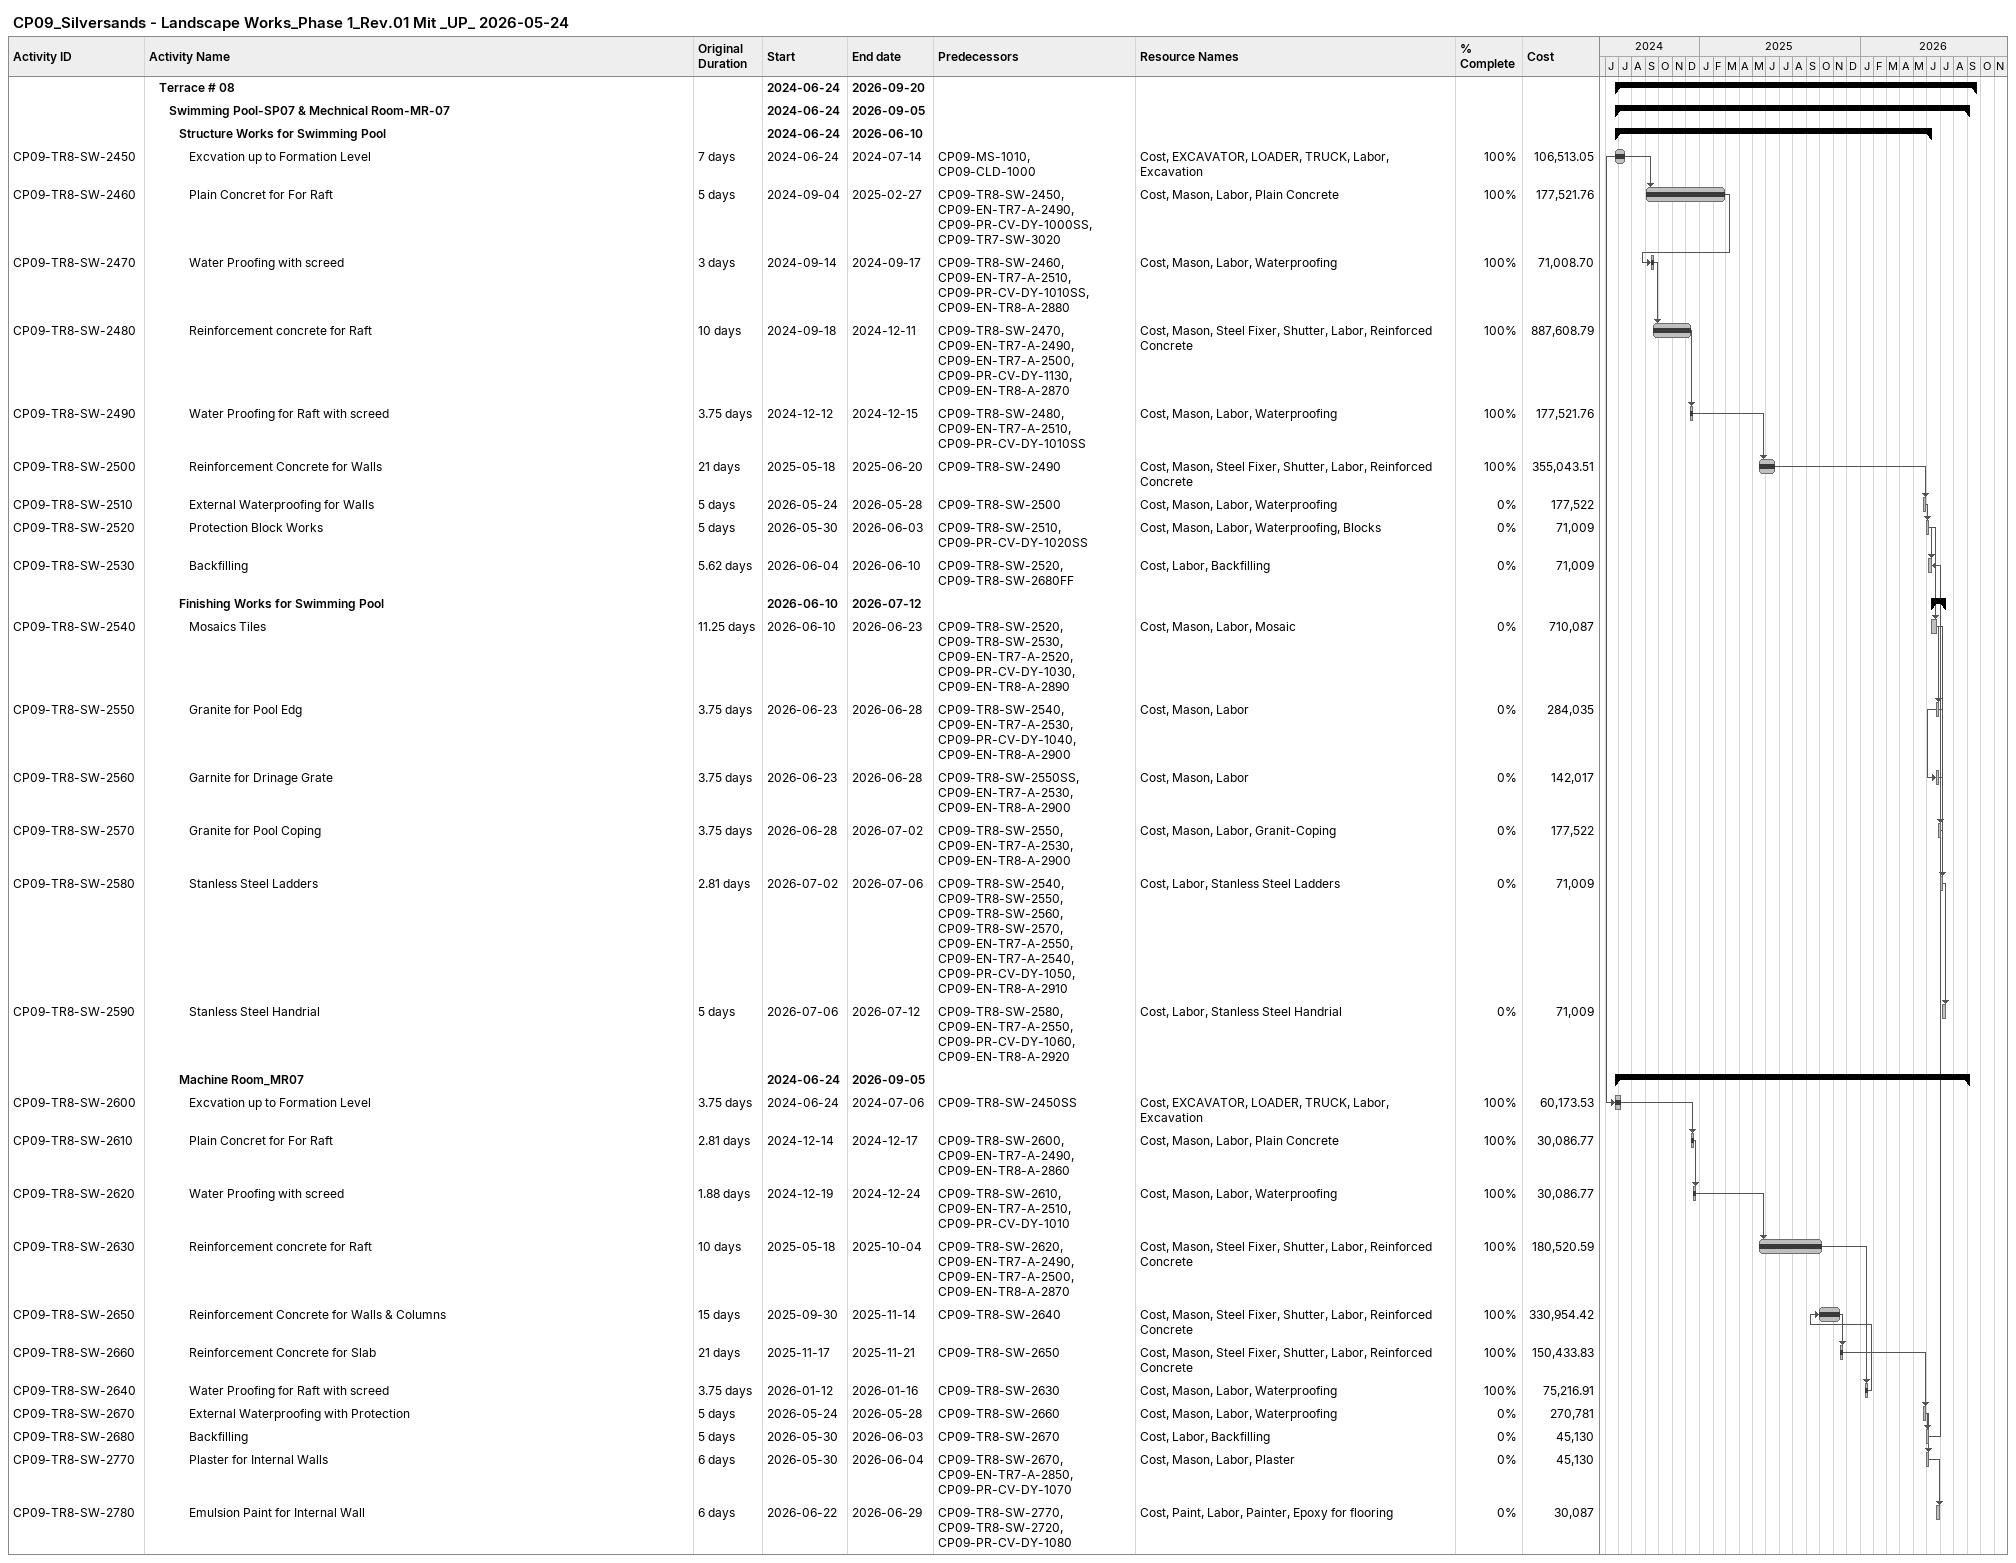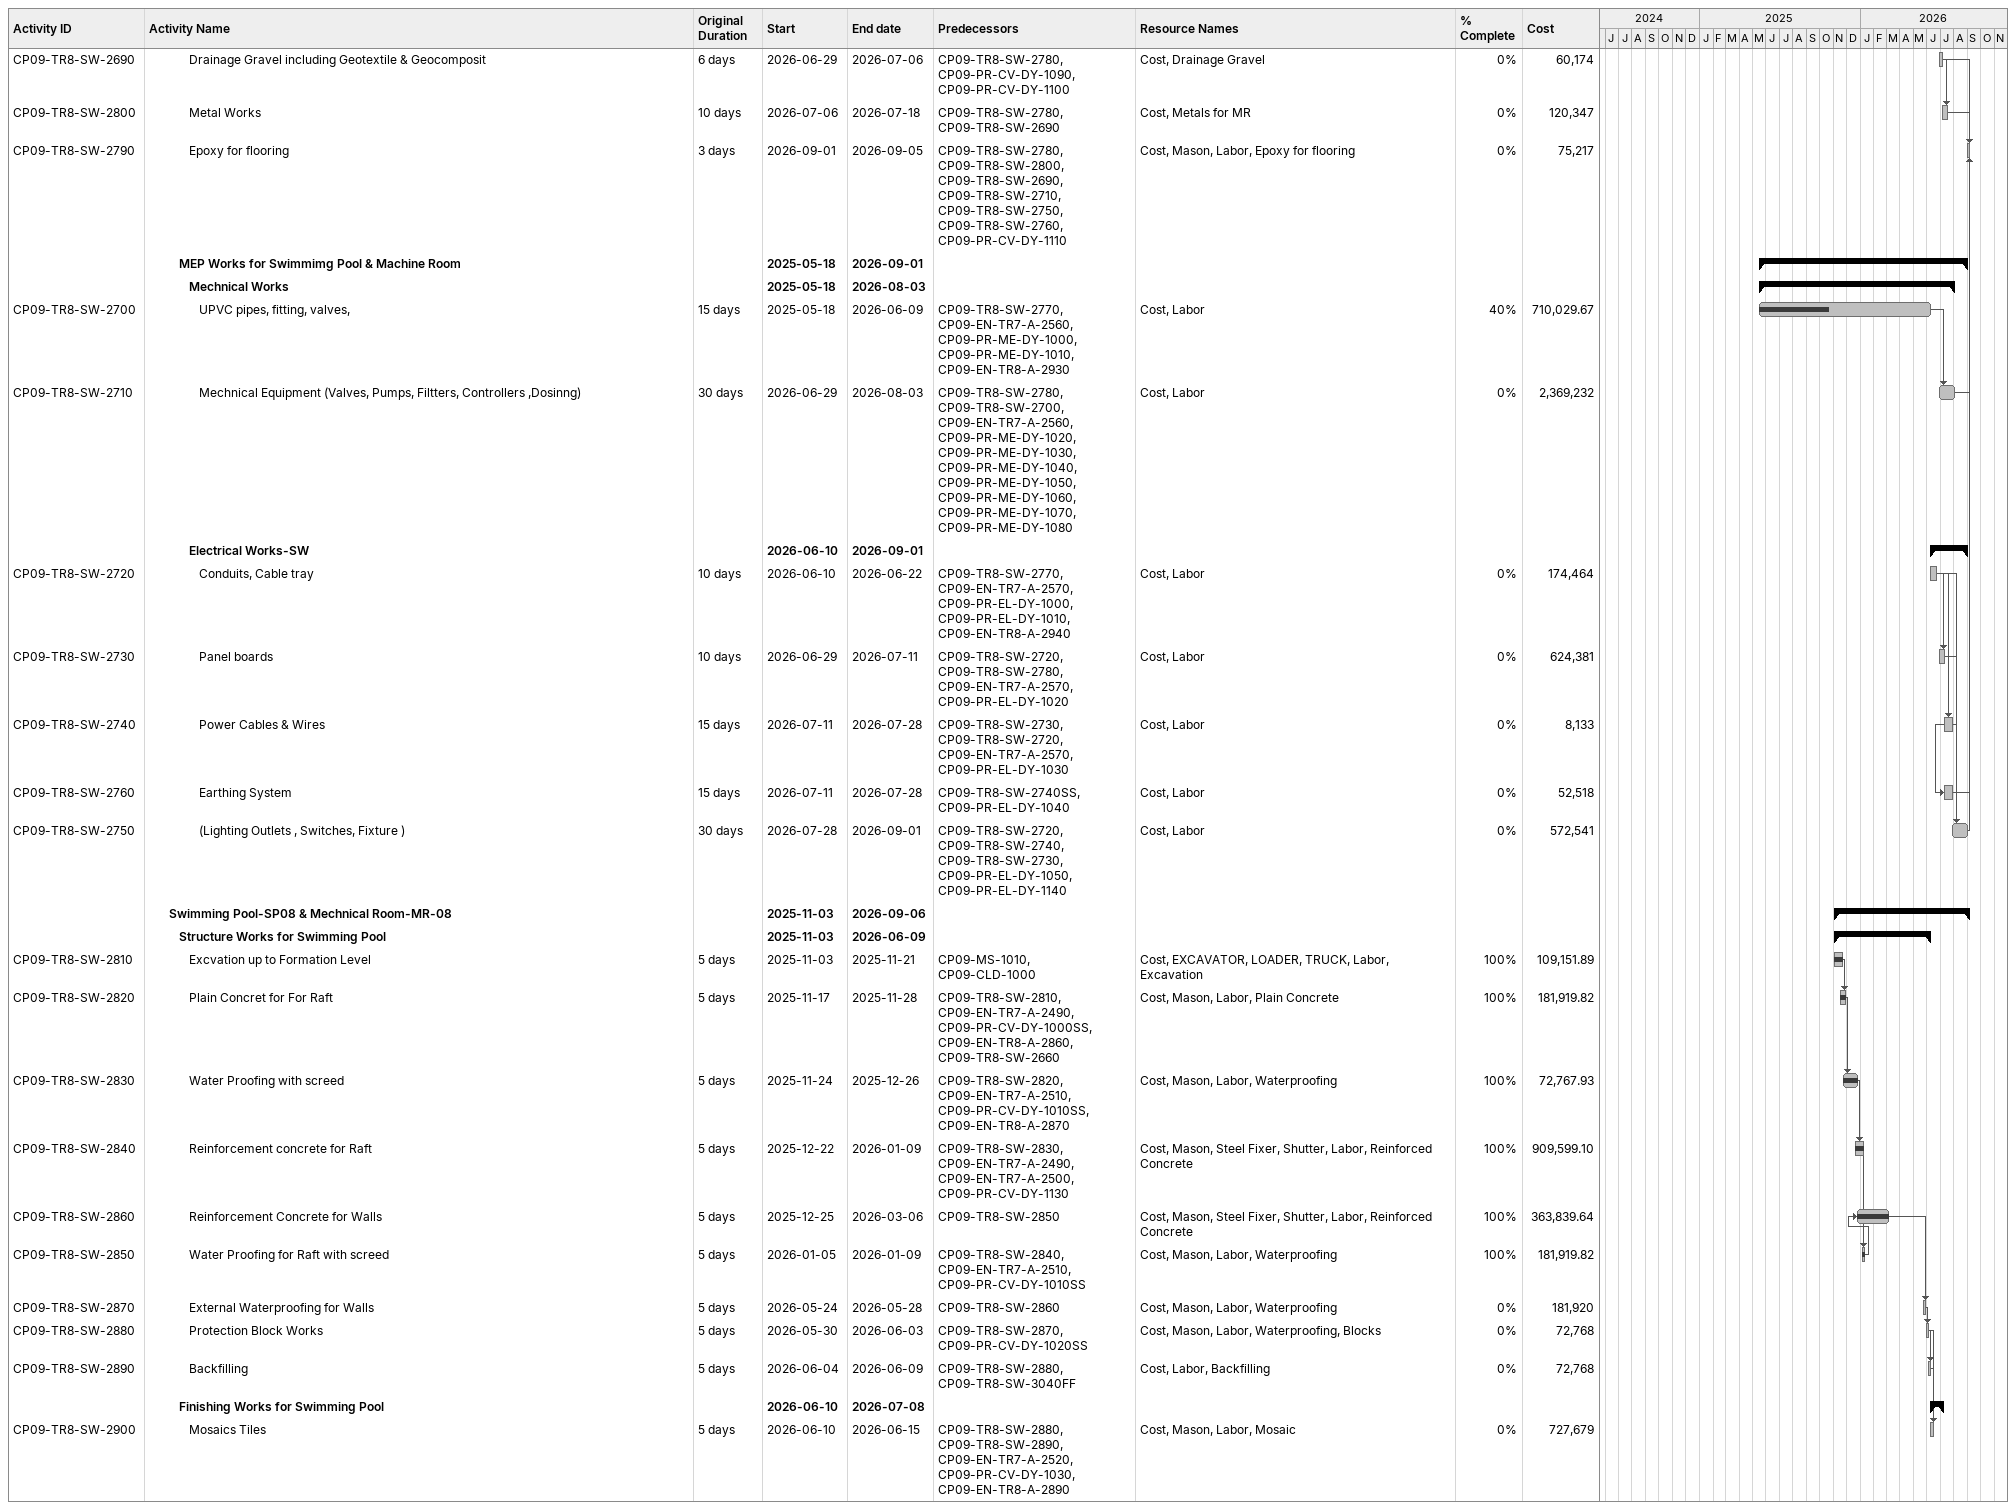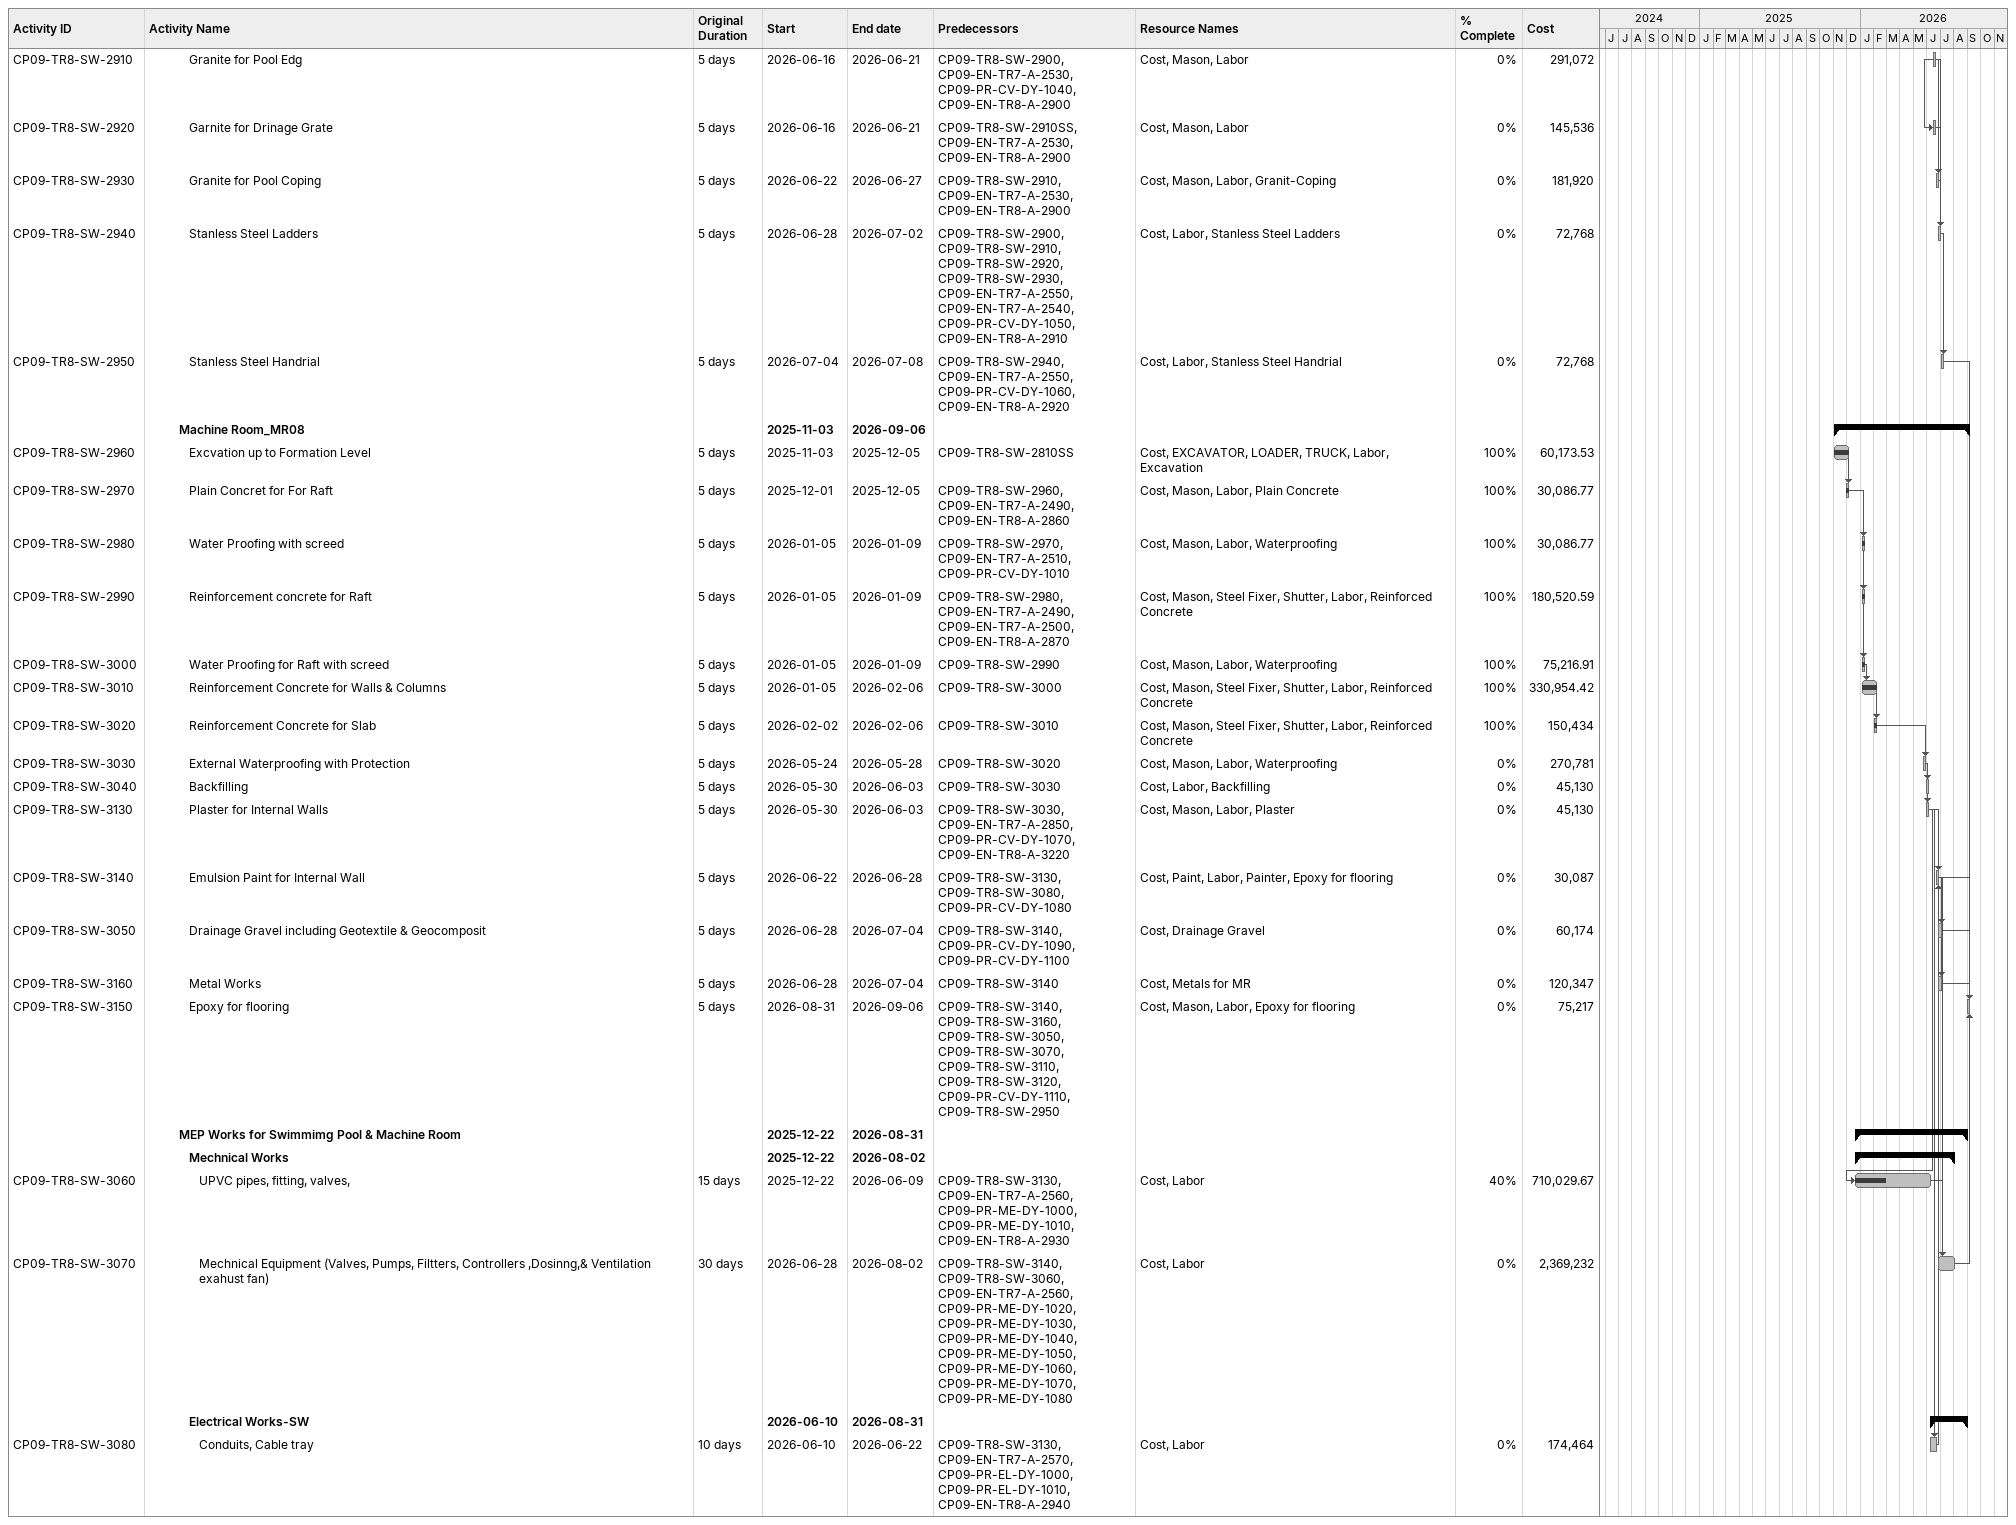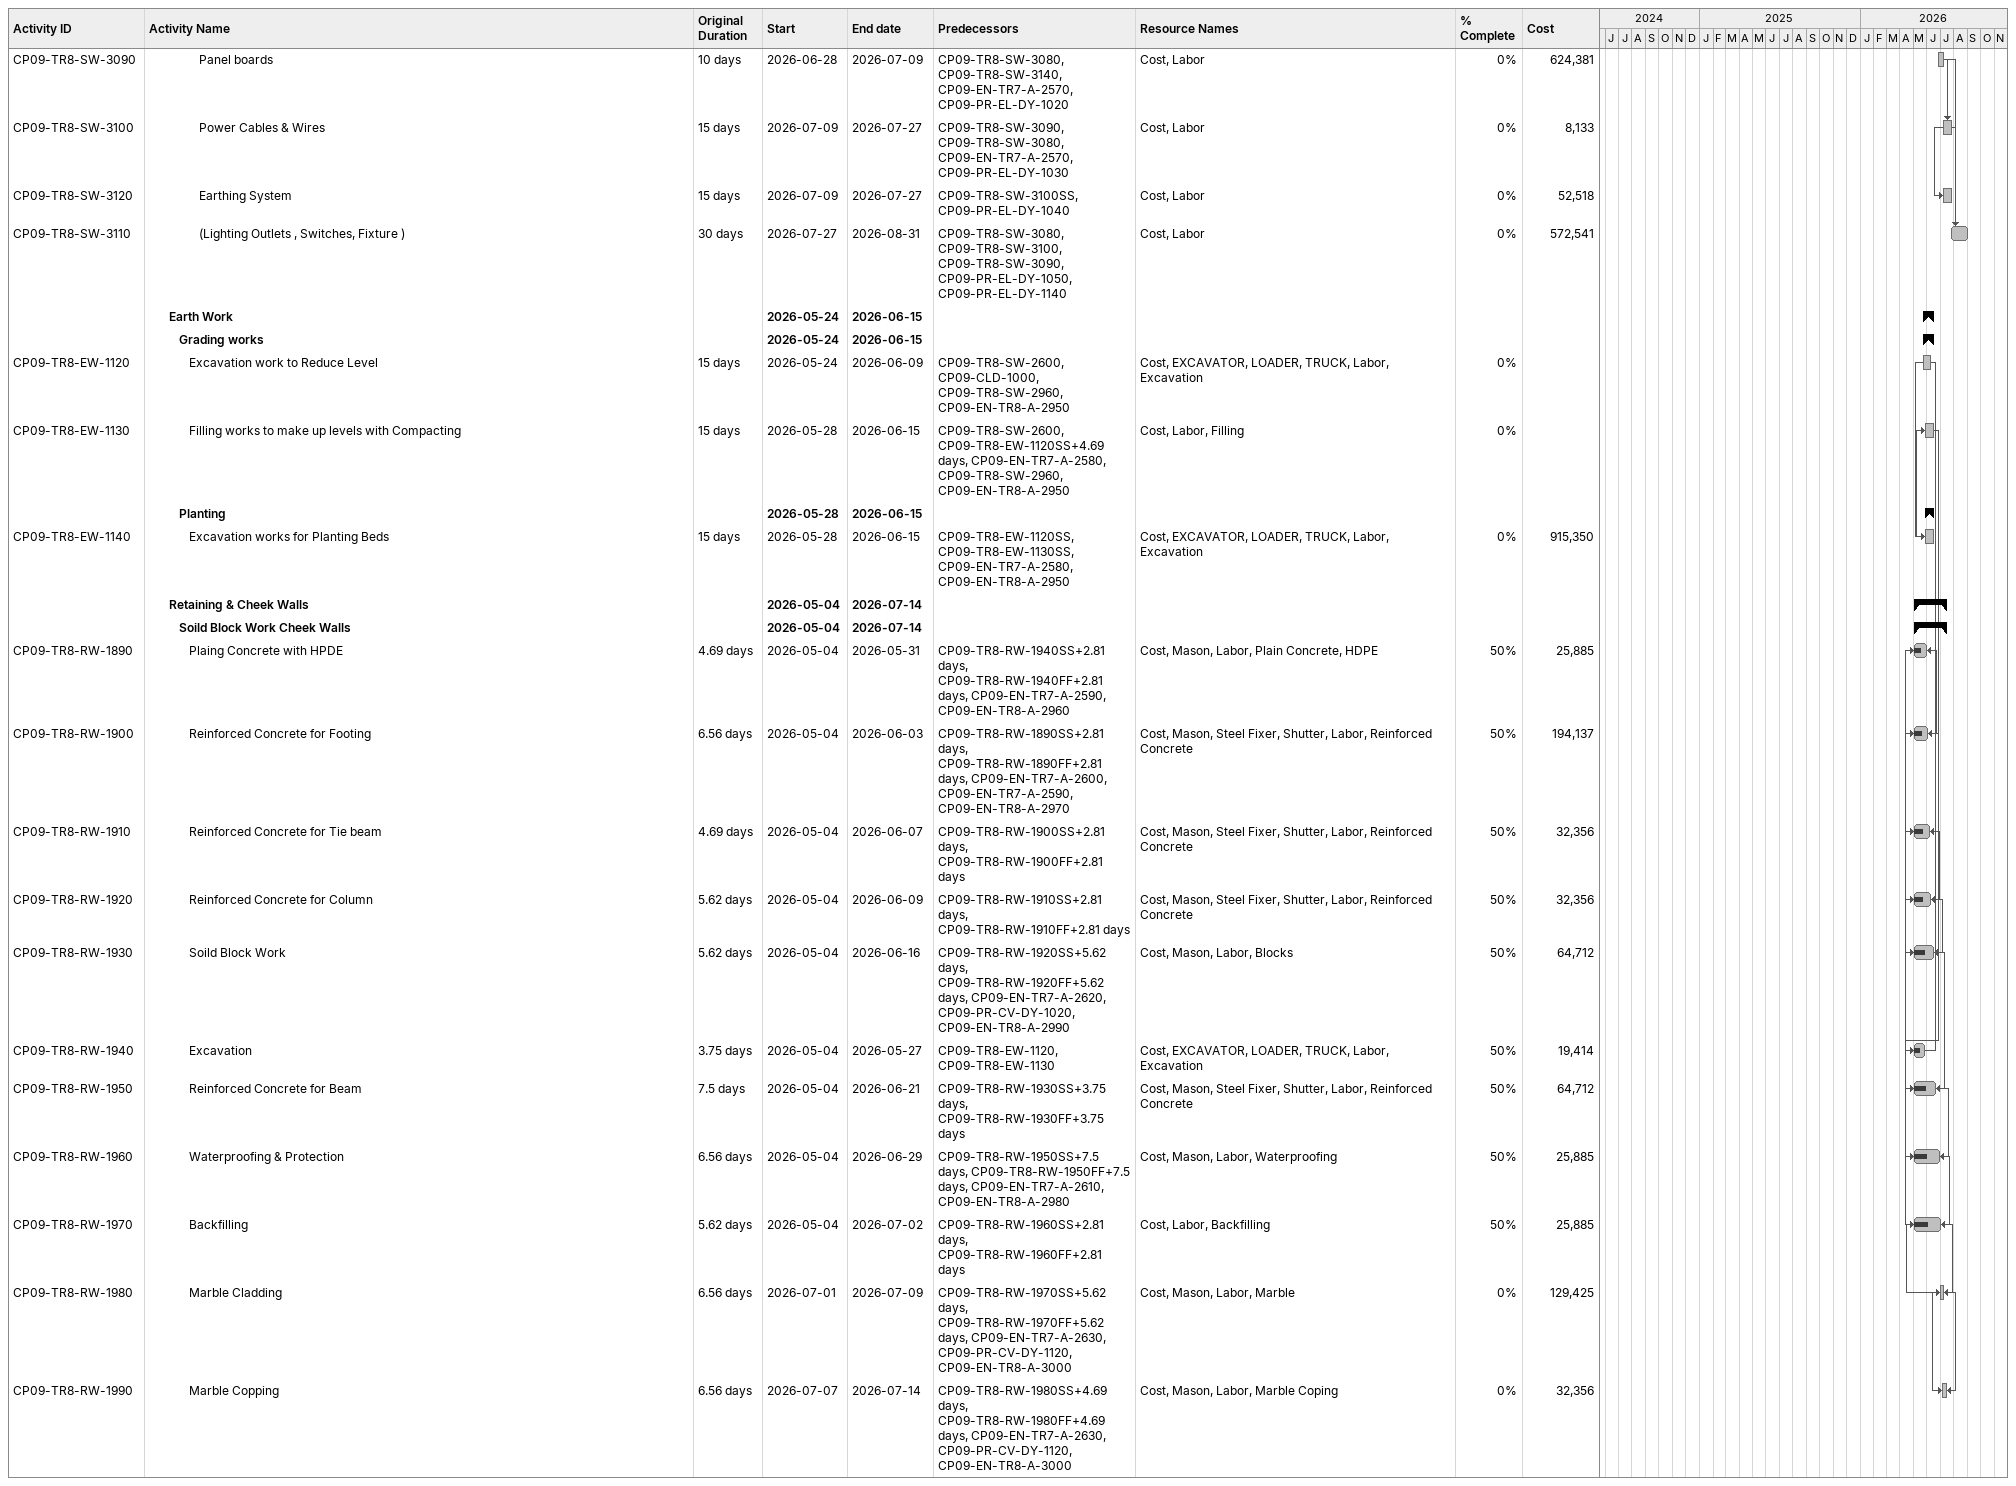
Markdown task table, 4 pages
CP09_Silversands - Landscape Works_Phase 1_Rev.01 Mit _UP_ 2026-05-24

| ID | Level | Task | Original duration | Start | Finish | Predecessors | Resources | % complete | Cost |
|---|---|---|---|---|---|---|---|---|---|
|  | 2 | **Terrace # 08** |  | 2024-06-24 | 2026-09-20 |  |  |  |  |
|  | 3 | **Swimming Pool-SP07 & Mechnical Room-MR-07** |  | 2024-06-24 | 2026-09-05 |  |  |  |  |
|  | 4 | **Structure Works for Swimming Pool** |  | 2024-06-24 | 2026-06-10 |  |  |  |  |
| CP09-TR8-SW-2450 | 5 | Excvation up to Formation Level | 7d | 2024-06-24 | 2024-07-14 | CP09-MS-1010, CP09-CLD-1000 | Cost, EXCAVATOR, LOADER, TRUCK, Labor, Excavation | 100 | 106513.05 |
| CP09-TR8-SW-2460 | 5 | Plain Concret for For Raft | 5d | 2024-09-04 | 2025-02-27 | CP09-TR8-SW-2450, CP09-EN-TR7-A-2490, CP09-PR-CV-DY-1000SS, CP09-TR7-SW-3020 | Cost, Mason, Labor, Plain Concrete | 100 | 177521.76 |
| CP09-TR8-SW-2470 | 5 | Water Proofing with screed | 3d | 2024-09-14 | 2024-09-17 | CP09-TR8-SW-2460, CP09-EN-TR7-A-2510, CP09-PR-CV-DY-1010SS, CP09-EN-TR8-A-2880 | Cost, Mason, Labor, Waterproofing | 100 | 71008.70 |
| CP09-TR8-SW-2480 | 5 | Reinforcement concrete for Raft | 10d | 2024-09-18 | 2024-12-11 | CP09-TR8-SW-2470, CP09-EN-TR7-A-2490, CP09-EN-TR7-A-2500, CP09-PR-CV-DY-1130, CP09-EN-TR8-A-2870 | Cost, Mason, Steel Fixer, Shutter, Labor, Reinforced Concrete | 100 | 887608.79 |
| CP09-TR8-SW-2490 | 5 | Water Proofing for Raft with screed | 3.75d | 2024-12-12 | 2024-12-15 | CP09-TR8-SW-2480, CP09-EN-TR7-A-2510, CP09-PR-CV-DY-1010SS | Cost, Mason, Labor, Waterproofing | 100 | 177521.76 |
| CP09-TR8-SW-2500 | 5 | Reinforcement Concrete for Walls | 21d | 2025-05-18 | 2025-06-20 | CP09-TR8-SW-2490 | Cost, Mason, Steel Fixer, Shutter, Labor, Reinforced Concrete | 100 | 355043.51 |
| CP09-TR8-SW-2510 | 5 | External Waterproofing for Walls | 5d | 2026-05-24 | 2026-05-28 | CP09-TR8-SW-2500 | Cost, Mason, Labor, Waterproofing | 0 | 177522 |
| CP09-TR8-SW-2520 | 5 | Protection Block Works | 5d | 2026-05-30 | 2026-06-03 | CP09-TR8-SW-2510, CP09-PR-CV-DY-1020SS | Cost, Mason, Labor, Waterproofing, Blocks | 0 | 71009 |
| CP09-TR8-SW-2530 | 5 | Backfilling | 5.62d | 2026-06-04 | 2026-06-10 | CP09-TR8-SW-2520, CP09-TR8-SW-2680FF | Cost, Labor, Backfilling | 0 | 71009 |
|  | 4 | **Finishing Works for Swimming Pool** |  | 2026-06-10 | 2026-07-12 |  |  |  |  |
| CP09-TR8-SW-2540 | 5 | Mosaics Tiles | 11.25d | 2026-06-10 | 2026-06-23 | CP09-TR8-SW-2520, CP09-TR8-SW-2530, CP09-EN-TR7-A-2520, CP09-PR-CV-DY-1030, CP09-EN-TR8-A-2890 | Cost, Mason, Labor, Mosaic | 0 | 710087 |
| CP09-TR8-SW-2550 | 5 | Granite for Pool Edg | 3.75d | 2026-06-23 | 2026-06-28 | CP09-TR8-SW-2540, CP09-EN-TR7-A-2530, CP09-PR-CV-DY-1040, CP09-EN-TR8-A-2900 | Cost, Mason, Labor | 0 | 284035 |
| CP09-TR8-SW-2560 | 5 | Garnite for Drinage Grate | 3.75d | 2026-06-23 | 2026-06-28 | CP09-TR8-SW-2550SS, CP09-EN-TR7-A-2530, CP09-EN-TR8-A-2900 | Cost, Mason, Labor | 0 | 142017 |
| CP09-TR8-SW-2570 | 5 | Granite for Pool Coping | 3.75d | 2026-06-28 | 2026-07-02 | CP09-TR8-SW-2550, CP09-EN-TR7-A-2530, CP09-EN-TR8-A-2900 | Cost, Mason, Labor, Granit-Coping | 0 | 177522 |
| CP09-TR8-SW-2580 | 5 | Stanless Steel Ladders | 2.81d | 2026-07-02 | 2026-07-06 | CP09-TR8-SW-2540, CP09-TR8-SW-2550, CP09-TR8-SW-2560, CP09-TR8-SW-2570, CP09-EN-TR7-A-2550, CP09-EN-TR7-A-2540, CP09-PR-CV-DY-1050, CP09-EN-TR8-A-2910 | Cost, Labor, Stanless Steel Ladders | 0 | 71009 |
| CP09-TR8-SW-2590 | 5 | Stanless Steel Handrial | 5d | 2026-07-06 | 2026-07-12 | CP09-TR8-SW-2580, CP09-EN-TR7-A-2550, CP09-PR-CV-DY-1060, CP09-EN-TR8-A-2920 | Cost, Labor, Stanless Steel Handrial | 0 | 71009 |
|  | 4 | **Machine Room_MR07** |  | 2024-06-24 | 2026-09-05 |  |  |  |  |
| CP09-TR8-SW-2600 | 5 | Excvation up to Formation Level | 3.75d | 2024-06-24 | 2024-07-06 | CP09-TR8-SW-2450SS | Cost, EXCAVATOR, LOADER, TRUCK, Labor, Excavation | 100 | 60173.53 |
| CP09-TR8-SW-2610 | 5 | Plain Concret for For Raft | 2.81d | 2024-12-14 | 2024-12-17 | CP09-TR8-SW-2600, CP09-EN-TR7-A-2490, CP09-EN-TR8-A-2860 | Cost, Mason, Labor, Plain Concrete | 100 | 30086.77 |
| CP09-TR8-SW-2620 | 5 | Water Proofing with screed | 1.88d | 2024-12-19 | 2024-12-24 | CP09-TR8-SW-2610, CP09-EN-TR7-A-2510, CP09-PR-CV-DY-1010 | Cost, Mason, Labor, Waterproofing | 100 | 30086.77 |
| CP09-TR8-SW-2630 | 5 | Reinforcement concrete for Raft | 10d | 2025-05-18 | 2025-10-04 | CP09-TR8-SW-2620, CP09-EN-TR7-A-2490, CP09-EN-TR7-A-2500, CP09-EN-TR8-A-2870 | Cost, Mason, Steel Fixer, Shutter, Labor, Reinforced Concrete | 100 | 180520.59 |
| CP09-TR8-SW-2650 | 5 | Reinforcement Concrete for Walls & Columns | 15d | 2025-09-30 | 2025-11-14 | CP09-TR8-SW-2640 | Cost, Mason, Steel Fixer, Shutter, Labor, Reinforced Concrete | 100 | 330954.42 |
| CP09-TR8-SW-2660 | 5 | Reinforcement Concrete for Slab | 21d | 2025-11-17 | 2025-11-21 | CP09-TR8-SW-2650 | Cost, Mason, Steel Fixer, Shutter, Labor, Reinforced Concrete | 100 | 150433.83 |
| CP09-TR8-SW-2640 | 5 | Water Proofing for Raft with screed | 3.75d | 2026-01-12 | 2026-01-16 | CP09-TR8-SW-2630 | Cost, Mason, Labor, Waterproofing | 100 | 75216.91 |
| CP09-TR8-SW-2670 | 5 | External Waterproofing with Protection | 5d | 2026-05-24 | 2026-05-28 | CP09-TR8-SW-2660 | Cost, Mason, Labor, Waterproofing | 0 | 270781 |
| CP09-TR8-SW-2680 | 5 | Backfilling | 5d | 2026-05-30 | 2026-06-03 | CP09-TR8-SW-2670 | Cost, Labor, Backfilling | 0 | 45130 |
| CP09-TR8-SW-2770 | 5 | Plaster for Internal Walls | 6d | 2026-05-30 | 2026-06-04 | CP09-TR8-SW-2670, CP09-EN-TR7-A-2850, CP09-PR-CV-DY-1070 | Cost, Mason, Labor, Plaster | 0 | 45130 |
| CP09-TR8-SW-2780 | 5 | Emulsion Paint for Internal Wall | 6d | 2026-06-22 | 2026-06-29 | CP09-TR8-SW-2770, CP09-TR8-SW-2720, CP09-PR-CV-DY-1080 | Cost, Paint, Labor, Painter, Epoxy for flooring | 0 | 30087 |
| CP09-TR8-SW-2690 | 5 | Drainage Gravel including Geotextile & Geocomposit | 6d | 2026-06-29 | 2026-07-06 | CP09-TR8-SW-2780, CP09-PR-CV-DY-1090, CP09-PR-CV-DY-1100 | Cost, Drainage Gravel | 0 | 60174 |
| CP09-TR8-SW-2800 | 5 | Metal Works | 10d | 2026-07-06 | 2026-07-18 | CP09-TR8-SW-2780, CP09-TR8-SW-2690 | Cost, Metals for MR | 0 | 120347 |
| CP09-TR8-SW-2790 | 5 | Epoxy for flooring | 3d | 2026-09-01 | 2026-09-05 | CP09-TR8-SW-2780, CP09-TR8-SW-2800, CP09-TR8-SW-2690, CP09-TR8-SW-2710, CP09-TR8-SW-2750, CP09-TR8-SW-2760, CP09-PR-CV-DY-1110 | Cost, Mason, Labor, Epoxy for flooring | 0 | 75217 |
|  | 4 | **MEP Works for Swimmimg Pool & Machine Room** |  | 2025-05-18 | 2026-09-01 |  |  |  |  |
|  | 5 | **Mechnical Works** |  | 2025-05-18 | 2026-08-03 |  |  |  |  |
| CP09-TR8-SW-2700 | 6 | UPVC pipes, fitting, valves, | 15d | 2025-05-18 | 2026-06-09 | CP09-TR8-SW-2770, CP09-EN-TR7-A-2560, CP09-PR-ME-DY-1000, CP09-PR-ME-DY-1010, CP09-EN-TR8-A-2930 | Cost, Labor | 40 | 710029.67 |
| CP09-TR8-SW-2710 | 6 | Mechnical Equipment (Valves, Pumps, Filtters, Controllers ,Dosinng) | 30d | 2026-06-29 | 2026-08-03 | CP09-TR8-SW-2780, CP09-TR8-SW-2700, CP09-EN-TR7-A-2560, CP09-PR-ME-DY-1020, CP09-PR-ME-DY-1030, CP09-PR-ME-DY-1040, CP09-PR-ME-DY-1050, CP09-PR-ME-DY-1060, CP09-PR-ME-DY-1070, CP09-PR-ME-DY-1080 | Cost, Labor | 0 | 2369232 |
|  | 5 | **Electrical Works-SW** |  | 2026-06-10 | 2026-09-01 |  |  |  |  |
| CP09-TR8-SW-2720 | 6 | Conduits, Cable tray | 10d | 2026-06-10 | 2026-06-22 | CP09-TR8-SW-2770, CP09-EN-TR7-A-2570, CP09-PR-EL-DY-1000, CP09-PR-EL-DY-1010, CP09-EN-TR8-A-2940 | Cost, Labor | 0 | 174464 |
| CP09-TR8-SW-2730 | 6 | Panel boards | 10d | 2026-06-29 | 2026-07-11 | CP09-TR8-SW-2720, CP09-TR8-SW-2780, CP09-EN-TR7-A-2570, CP09-PR-EL-DY-1020 | Cost, Labor | 0 | 624381 |
| CP09-TR8-SW-2740 | 6 | Power Cables & Wires | 15d | 2026-07-11 | 2026-07-28 | CP09-TR8-SW-2730, CP09-TR8-SW-2720, CP09-EN-TR7-A-2570, CP09-PR-EL-DY-1030 | Cost, Labor | 0 | 8133 |
| CP09-TR8-SW-2760 | 6 | Earthing System | 15d | 2026-07-11 | 2026-07-28 | CP09-TR8-SW-2740SS, CP09-PR-EL-DY-1040 | Cost, Labor | 0 | 52518 |
| CP09-TR8-SW-2750 | 6 | (Lighting Outlets , Switches, Fixture ) | 30d | 2026-07-28 | 2026-09-01 | CP09-TR8-SW-2720, CP09-TR8-SW-2740, CP09-TR8-SW-2730, CP09-PR-EL-DY-1050, CP09-PR-EL-DY-1140 | Cost, Labor | 0 | 572541 |
|  | 3 | **Swimming Pool-SP08 & Mechnical Room-MR-08** |  | 2025-11-03 | 2026-09-06 |  |  |  |  |
|  | 4 | **Structure Works for Swimming Pool** |  | 2025-11-03 | 2026-06-09 |  |  |  |  |
| CP09-TR8-SW-2810 | 5 | Excvation up to Formation Level | 5d | 2025-11-03 | 2025-11-21 | CP09-MS-1010, CP09-CLD-1000 | Cost, EXCAVATOR, LOADER, TRUCK, Labor, Excavation | 100 | 109151.89 |
| CP09-TR8-SW-2820 | 5 | Plain Concret for For Raft | 5d | 2025-11-17 | 2025-11-28 | CP09-TR8-SW-2810, CP09-EN-TR7-A-2490, CP09-PR-CV-DY-1000SS, CP09-EN-TR8-A-2860, CP09-TR8-SW-2660 | Cost, Mason, Labor, Plain Concrete | 100 | 181919.82 |
| CP09-TR8-SW-2830 | 5 | Water Proofing with screed | 5d | 2025-11-24 | 2025-12-26 | CP09-TR8-SW-2820, CP09-EN-TR7-A-2510, CP09-PR-CV-DY-1010SS, CP09-EN-TR8-A-2870 | Cost, Mason, Labor, Waterproofing | 100 | 72767.93 |
| CP09-TR8-SW-2840 | 5 | Reinforcement concrete for Raft | 5d | 2025-12-22 | 2026-01-09 | CP09-TR8-SW-2830, CP09-EN-TR7-A-2490, CP09-EN-TR7-A-2500, CP09-PR-CV-DY-1130 | Cost, Mason, Steel Fixer, Shutter, Labor, Reinforced Concrete | 100 | 909599.10 |
| CP09-TR8-SW-2860 | 5 | Reinforcement Concrete for Walls | 5d | 2025-12-25 | 2026-03-06 | CP09-TR8-SW-2850 | Cost, Mason, Steel Fixer, Shutter, Labor, Reinforced Concrete | 100 | 363839.64 |
| CP09-TR8-SW-2850 | 5 | Water Proofing for Raft with screed | 5d | 2026-01-05 | 2026-01-09 | CP09-TR8-SW-2840, CP09-EN-TR7-A-2510, CP09-PR-CV-DY-1010SS | Cost, Mason, Labor, Waterproofing | 100 | 181919.82 |
| CP09-TR8-SW-2870 | 5 | External Waterproofing for Walls | 5d | 2026-05-24 | 2026-05-28 | CP09-TR8-SW-2860 | Cost, Mason, Labor, Waterproofing | 0 | 181920 |
| CP09-TR8-SW-2880 | 5 | Protection Block Works | 5d | 2026-05-30 | 2026-06-03 | CP09-TR8-SW-2870, CP09-PR-CV-DY-1020SS | Cost, Mason, Labor, Waterproofing, Blocks | 0 | 72768 |
| CP09-TR8-SW-2890 | 5 | Backfilling | 5d | 2026-06-04 | 2026-06-09 | CP09-TR8-SW-2880, CP09-TR8-SW-3040FF | Cost, Labor, Backfilling | 0 | 72768 |
|  | 4 | **Finishing Works for Swimming Pool** |  | 2026-06-10 | 2026-07-08 |  |  |  |  |
| CP09-TR8-SW-2900 | 5 | Mosaics Tiles | 5d | 2026-06-10 | 2026-06-15 | CP09-TR8-SW-2880, CP09-TR8-SW-2890, CP09-EN-TR7-A-2520, CP09-PR-CV-DY-1030, CP09-EN-TR8-A-2890 | Cost, Mason, Labor, Mosaic | 0 | 727679 |
| CP09-TR8-SW-2910 | 5 | Granite for Pool Edg | 5d | 2026-06-16 | 2026-06-21 | CP09-TR8-SW-2900, CP09-EN-TR7-A-2530, CP09-PR-CV-DY-1040, CP09-EN-TR8-A-2900 | Cost, Mason, Labor | 0 | 291072 |
| CP09-TR8-SW-2920 | 5 | Garnite for Drinage Grate | 5d | 2026-06-16 | 2026-06-21 | CP09-TR8-SW-2910SS, CP09-EN-TR7-A-2530, CP09-EN-TR8-A-2900 | Cost, Mason, Labor | 0 | 145536 |
| CP09-TR8-SW-2930 | 5 | Granite for Pool Coping | 5d | 2026-06-22 | 2026-06-27 | CP09-TR8-SW-2910, CP09-EN-TR7-A-2530, CP09-EN-TR8-A-2900 | Cost, Mason, Labor, Granit-Coping | 0 | 181920 |
| CP09-TR8-SW-2940 | 5 | Stanless Steel Ladders | 5d | 2026-06-28 | 2026-07-02 | CP09-TR8-SW-2900, CP09-TR8-SW-2910, CP09-TR8-SW-2920, CP09-TR8-SW-2930, CP09-EN-TR7-A-2550, CP09-EN-TR7-A-2540, CP09-PR-CV-DY-1050, CP09-EN-TR8-A-2910 | Cost, Labor, Stanless Steel Ladders | 0 | 72768 |
| CP09-TR8-SW-2950 | 5 | Stanless Steel Handrial | 5d | 2026-07-04 | 2026-07-08 | CP09-TR8-SW-2940, CP09-EN-TR7-A-2550, CP09-PR-CV-DY-1060, CP09-EN-TR8-A-2920 | Cost, Labor, Stanless Steel Handrial | 0 | 72768 |
|  | 4 | **Machine Room_MR08** |  | 2025-11-03 | 2026-09-06 |  |  |  |  |
| CP09-TR8-SW-2960 | 5 | Excvation up to Formation Level | 5d | 2025-11-03 | 2025-12-05 | CP09-TR8-SW-2810SS | Cost, EXCAVATOR, LOADER, TRUCK, Labor, Excavation | 100 | 60173.53 |
| CP09-TR8-SW-2970 | 5 | Plain Concret for For Raft | 5d | 2025-12-01 | 2025-12-05 | CP09-TR8-SW-2960, CP09-EN-TR7-A-2490, CP09-EN-TR8-A-2860 | Cost, Mason, Labor, Plain Concrete | 100 | 30086.77 |
| CP09-TR8-SW-2980 | 5 | Water Proofing with screed | 5d | 2026-01-05 | 2026-01-09 | CP09-TR8-SW-2970, CP09-EN-TR7-A-2510, CP09-PR-CV-DY-1010 | Cost, Mason, Labor, Waterproofing | 100 | 30086.77 |
| CP09-TR8-SW-2990 | 5 | Reinforcement concrete for Raft | 5d | 2026-01-05 | 2026-01-09 | CP09-TR8-SW-2980, CP09-EN-TR7-A-2490, CP09-EN-TR7-A-2500, CP09-EN-TR8-A-2870 | Cost, Mason, Steel Fixer, Shutter, Labor, Reinforced Concrete | 100 | 180520.59 |
| CP09-TR8-SW-3000 | 5 | Water Proofing for Raft with screed | 5d | 2026-01-05 | 2026-01-09 | CP09-TR8-SW-2990 | Cost, Mason, Labor, Waterproofing | 100 | 75216.91 |
| CP09-TR8-SW-3010 | 5 | Reinforcement Concrete for Walls & Columns | 5d | 2026-01-05 | 2026-02-06 | CP09-TR8-SW-3000 | Cost, Mason, Steel Fixer, Shutter, Labor, Reinforced Concrete | 100 | 330954.42 |
| CP09-TR8-SW-3020 | 5 | Reinforcement Concrete for Slab | 5d | 2026-02-02 | 2026-02-06 | CP09-TR8-SW-3010 | Cost, Mason, Steel Fixer, Shutter, Labor, Reinforced Concrete | 100 | 150434 |
| CP09-TR8-SW-3030 | 5 | External Waterproofing with Protection | 5d | 2026-05-24 | 2026-05-28 | CP09-TR8-SW-3020 | Cost, Mason, Labor, Waterproofing | 0 | 270781 |
| CP09-TR8-SW-3040 | 5 | Backfilling | 5d | 2026-05-30 | 2026-06-03 | CP09-TR8-SW-3030 | Cost, Labor, Backfilling | 0 | 45130 |
| CP09-TR8-SW-3130 | 5 | Plaster for Internal Walls | 5d | 2026-05-30 | 2026-06-03 | CP09-TR8-SW-3030, CP09-EN-TR7-A-2850, CP09-PR-CV-DY-1070, CP09-EN-TR8-A-3220 | Cost, Mason, Labor, Plaster | 0 | 45130 |
| CP09-TR8-SW-3140 | 5 | Emulsion Paint for Internal Wall | 5d | 2026-06-22 | 2026-06-28 | CP09-TR8-SW-3130, CP09-TR8-SW-3080, CP09-PR-CV-DY-1080 | Cost, Paint, Labor, Painter, Epoxy for flooring | 0 | 30087 |
| CP09-TR8-SW-3050 | 5 | Drainage Gravel including Geotextile & Geocomposit | 5d | 2026-06-28 | 2026-07-04 | CP09-TR8-SW-3140, CP09-PR-CV-DY-1090, CP09-PR-CV-DY-1100 | Cost, Drainage Gravel | 0 | 60174 |
| CP09-TR8-SW-3160 | 5 | Metal Works | 5d | 2026-06-28 | 2026-07-04 | CP09-TR8-SW-3140 | Cost, Metals for MR | 0 | 120347 |
| CP09-TR8-SW-3150 | 5 | Epoxy for flooring | 5d | 2026-08-31 | 2026-09-06 | CP09-TR8-SW-3140, CP09-TR8-SW-3160, CP09-TR8-SW-3050, CP09-TR8-SW-3070, CP09-TR8-SW-3110, CP09-TR8-SW-3120, CP09-PR-CV-DY-1110, CP09-TR8-SW-2950 | Cost, Mason, Labor, Epoxy for flooring | 0 | 75217 |
|  | 4 | **MEP Works for Swimmimg Pool & Machine Room** |  | 2025-12-22 | 2026-08-31 |  |  |  |  |
|  | 5 | **Mechnical Works** |  | 2025-12-22 | 2026-08-02 |  |  |  |  |
| CP09-TR8-SW-3060 | 6 | UPVC pipes, fitting, valves, | 15d | 2025-12-22 | 2026-06-09 | CP09-TR8-SW-3130, CP09-EN-TR7-A-2560, CP09-PR-ME-DY-1000, CP09-PR-ME-DY-1010, CP09-EN-TR8-A-2930 | Cost, Labor | 40 | 710029.67 |
| CP09-TR8-SW-3070 | 6 | Mechnical Equipment (Valves, Pumps, Filtters, Controllers ,Dosinng,& Ventilation exahust fan) | 30d | 2026-06-28 | 2026-08-02 | CP09-TR8-SW-3140, CP09-TR8-SW-3060, CP09-EN-TR7-A-2560, CP09-PR-ME-DY-1020, CP09-PR-ME-DY-1030, CP09-PR-ME-DY-1040, CP09-PR-ME-DY-1050, CP09-PR-ME-DY-1060, CP09-PR-ME-DY-1070, CP09-PR-ME-DY-1080 | Cost, Labor | 0 | 2369232 |
|  | 5 | **Electrical Works-SW** |  | 2026-06-10 | 2026-08-31 |  |  |  |  |
| CP09-TR8-SW-3080 | 6 | Conduits, Cable tray | 10d | 2026-06-10 | 2026-06-22 | CP09-TR8-SW-3130, CP09-EN-TR7-A-2570, CP09-PR-EL-DY-1000, CP09-PR-EL-DY-1010, CP09-EN-TR8-A-2940 | Cost, Labor | 0 | 174464 |
| CP09-TR8-SW-3090 | 6 | Panel boards | 10d | 2026-06-28 | 2026-07-09 | CP09-TR8-SW-3080, CP09-TR8-SW-3140, CP09-EN-TR7-A-2570, CP09-PR-EL-DY-1020 | Cost, Labor | 0 | 624381 |
| CP09-TR8-SW-3100 | 6 | Power Cables & Wires | 15d | 2026-07-09 | 2026-07-27 | CP09-TR8-SW-3090, CP09-TR8-SW-3080, CP09-EN-TR7-A-2570, CP09-PR-EL-DY-1030 | Cost, Labor | 0 | 8133 |
| CP09-TR8-SW-3120 | 6 | Earthing System | 15d | 2026-07-09 | 2026-07-27 | CP09-TR8-SW-3100SS, CP09-PR-EL-DY-1040 | Cost, Labor | 0 | 52518 |
| CP09-TR8-SW-3110 | 6 | (Lighting Outlets , Switches, Fixture ) | 30d | 2026-07-27 | 2026-08-31 | CP09-TR8-SW-3080, CP09-TR8-SW-3100, CP09-TR8-SW-3090, CP09-PR-EL-DY-1050, CP09-PR-EL-DY-1140 | Cost, Labor | 0 | 572541 |
|  | 3 | **Earth Work** |  | 2026-05-24 | 2026-06-15 |  |  |  |  |
|  | 4 | **Grading works** |  | 2026-05-24 | 2026-06-15 |  |  |  |  |
| CP09-TR8-EW-1120 | 5 | Excavation work to Reduce Level | 15d | 2026-05-24 | 2026-06-09 | CP09-TR8-SW-2600, CP09-CLD-1000, CP09-TR8-SW-2960, CP09-EN-TR8-A-2950 | Cost, EXCAVATOR, LOADER, TRUCK, Labor, Excavation | 0 |  |
| CP09-TR8-EW-1130 | 5 | Filling works to make up levels with Compacting | 15d | 2026-05-28 | 2026-06-15 | CP09-TR8-SW-2600, CP09-TR8-EW-1120SS+4.69d, CP09-EN-TR7-A-2580, CP09-TR8-SW-2960, CP09-EN-TR8-A-2950 | Cost, Labor, Filling | 0 |  |
|  | 4 | **Planting** |  | 2026-05-28 | 2026-06-15 |  |  |  |  |
| CP09-TR8-EW-1140 | 5 | Excavation works for Planting Beds | 15d | 2026-05-28 | 2026-06-15 | CP09-TR8-EW-1120SS, CP09-TR8-EW-1130SS, CP09-EN-TR7-A-2580, CP09-EN-TR8-A-2950 | Cost, EXCAVATOR, LOADER, TRUCK, Labor, Excavation | 0 | 915350 |
|  | 3 | **Retaining & Cheek Walls** |  | 2026-05-04 | 2026-07-14 |  |  |  |  |
|  | 4 | **Soild Block Work Cheek Walls** |  | 2026-05-04 | 2026-07-14 |  |  |  |  |
| CP09-TR8-RW-1890 | 5 | Plaing Concrete with HPDE | 4.69d | 2026-05-04 | 2026-05-31 | CP09-TR8-RW-1940SS+2.81d, CP09-TR8-RW-1940FF+2.81d, CP09-EN-TR7-A-2590, CP09-EN-TR8-A-2960 | Cost, Mason, Labor, Plain Concrete, HDPE | 50 | 25885 |
| CP09-TR8-RW-1900 | 5 | Reinforced Concrete for Footing | 6.56d | 2026-05-04 | 2026-06-03 | CP09-TR8-RW-1890SS+2.81d, CP09-TR8-RW-1890FF+2.81d, CP09-EN-TR7-A-2600, CP09-EN-TR7-A-2590, CP09-EN-TR8-A-2970 | Cost, Mason, Steel Fixer, Shutter, Labor, Reinforced Concrete | 50 | 194137 |
| CP09-TR8-RW-1910 | 5 | Reinforced Concrete for Tie beam | 4.69d | 2026-05-04 | 2026-06-07 | CP09-TR8-RW-1900SS+2.81d, CP09-TR8-RW-1900FF+2.81d | Cost, Mason, Steel Fixer, Shutter, Labor, Reinforced Concrete | 50 | 32356 |
| CP09-TR8-RW-1920 | 5 | Reinforced Concrete for Column | 5.62d | 2026-05-04 | 2026-06-09 | CP09-TR8-RW-1910SS+2.81d, CP09-TR8-RW-1910FF+2.81d | Cost, Mason, Steel Fixer, Shutter, Labor, Reinforced Concrete | 50 | 32356 |
| CP09-TR8-RW-1930 | 5 | Soild Block Work | 5.62d | 2026-05-04 | 2026-06-16 | CP09-TR8-RW-1920SS+5.62d, CP09-TR8-RW-1920FF+5.62d, CP09-EN-TR7-A-2620, CP09-PR-CV-DY-1020, CP09-EN-TR8-A-2990 | Cost, Mason, Labor, Blocks | 50 | 64712 |
| CP09-TR8-RW-1940 | 5 | Excavation | 3.75d | 2026-05-04 | 2026-05-27 | CP09-TR8-EW-1120, CP09-TR8-EW-1130 | Cost, EXCAVATOR, LOADER, TRUCK, Labor, Excavation | 50 | 19414 |
| CP09-TR8-RW-1950 | 5 | Reinforced Concrete for Beam | 7.5d | 2026-05-04 | 2026-06-21 | CP09-TR8-RW-1930SS+3.75d, CP09-TR8-RW-1930FF+3.75d | Cost, Mason, Steel Fixer, Shutter, Labor, Reinforced Concrete | 50 | 64712 |
| CP09-TR8-RW-1960 | 5 | Waterproofing & Protection | 6.56d | 2026-05-04 | 2026-06-29 | CP09-TR8-RW-1950SS+7.5d, CP09-TR8-RW-1950FF+7.5d, CP09-EN-TR7-A-2610, CP09-EN-TR8-A-2980 | Cost, Mason, Labor, Waterproofing | 50 | 25885 |
| CP09-TR8-RW-1970 | 5 | Backfilling | 5.62d | 2026-05-04 | 2026-07-02 | CP09-TR8-RW-1960SS+2.81d, CP09-TR8-RW-1960FF+2.81d | Cost, Labor, Backfilling | 50 | 25885 |
| CP09-TR8-RW-1980 | 5 | Marble Cladding | 6.56d | 2026-07-01 | 2026-07-09 | CP09-TR8-RW-1970SS+5.62d, CP09-TR8-RW-1970FF+5.62d, CP09-EN-TR7-A-2630, CP09-PR-CV-DY-1120, CP09-EN-TR8-A-3000 | Cost, Mason, Labor, Marble | 0 | 129425 |
| CP09-TR8-RW-1990 | 5 | Marble Copping | 6.56d | 2026-07-07 | 2026-07-14 | CP09-TR8-RW-1980SS+4.69d, CP09-TR8-RW-1980FF+4.69d, CP09-EN-TR7-A-2630, CP09-PR-CV-DY-1120, CP09-EN-TR8-A-3000 | Cost, Mason, Labor, Marble Coping | 0 | 32356 |
